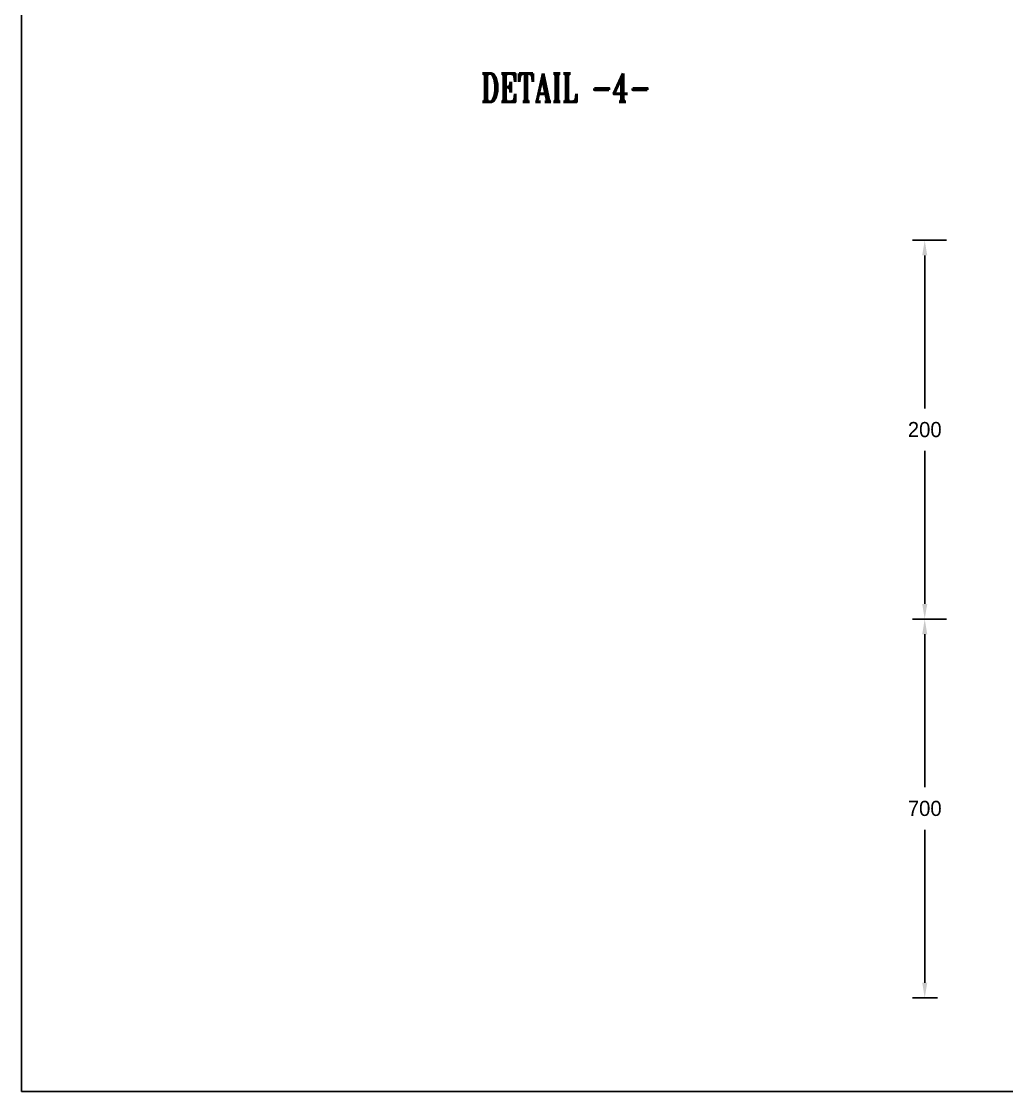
# Model space of a CAD drawing. Header units: millimetres. Extents: x 1398 to 1463.6, y 278.6 to 295.8.
# Drawn here: x 1431.39 to 1436.58, y 284.27 to 289.92 of the extents above; entities that cross this region are included whole.
import ezdxf

# ---------------------------------------------------------------- set-up
doc = ezdxf.new("R2010")
doc.units = ezdxf.units.MM
doc.styles.add('2', font='SCRIPTC.SHX', dxfattribs={"height": 0.2})
doc.styles.add('ROMANS', font='romans')
doc.styles.add('ROMANT', font='romant.shx', dxfattribs={"width": 0.7})
doc.dimstyles.get("Standard").update_dxf_attribs({"dimscale": 75, "dimtxt": 0.1, "dimasz": 0.1, "dimexe": 0.08, "dimexo": 0.06, "dimgap": 0.09, "dimtad": 1, "dimtih": 1, "dimtoh": 1, "dimzin": 0, "dimdsep": 46, "dimtxsty": 'Standard', "dimcen": 0.01, "dimclrd": 7, "dimclre": 7, "dimclrt": 7, "dimadec": 0, "dimazin": 0, "dimtfac": 1.8, "dimtofl": 0, "dimtmove": 2, "dimatfit": 3, "dimfxl": 0, "dimtolj": 1, "dimtzin": 0, "dimarcsym": 0})

# ---------------------------------------------------------------- blocks, each defined once
blk = doc.blocks.new('*D32')
at = {"color": 5, "linetype": 'ByBlock'}
for p, q in [((-2558.5, -4087.08), (-2565.05, -4087.08)), ((-2561.85, -4091.08), (-2561.85, -4131.48)), ((-2561.85, -4183.08), (-2561.85, -4142.68)), ((-2558.5, -4187.08), (-2565.05, -4187.08))]:
    blk.add_line(p, q, dxfattribs=at)
for points in [[(-2562.51, -4091.08), (-2561.18, -4091.08), (-2561.85, -4087.08)], [(-2562.51, -4183.08), (-2561.18, -4183.08), (-2561.85, -4187.08)]]:
    blk.add_solid(points, dxfattribs=at)
at = {"layer": 'DEFPOINTS', "color": 0, "linetype": 'ByBlock'}
for p in [(-2556.1, -4087.08), (-2561.85, -4187.08), (-2556.1, -4187.08)]:
    blk.add_point(p, dxfattribs=at)
at = {"color": 5, "linetype": 'ByBlock', "insert": (-2561.85, -4137.08), "char_height": 4, "attachment_point": 5}
blk.add_mtext('\\A1;700', dxfattribs=at)
blk = doc.blocks.new('*D31')
at = {"color": 5, "linetype": 'ByBlock'}
for p, q in [((-2556.1, -3987.08), (-2565.05, -3987.08)), ((-2561.85, -3991.08), (-2561.85, -4031.48)), ((-2561.85, -4083.08), (-2561.85, -4042.68)), ((-2556.1, -4087.08), (-2565.05, -4087.08))]:
    blk.add_line(p, q, dxfattribs=at)
for points in [[(-2562.51, -3991.08), (-2561.18, -3991.08), (-2561.85, -3987.08)], [(-2562.51, -4083.08), (-2561.18, -4083.08), (-2561.85, -4087.08)]]:
    blk.add_solid(points, dxfattribs=at)
at = {"layer": 'DEFPOINTS', "color": 0, "linetype": 'ByBlock'}
for p in [(-2553.7, -3987.08), (-2561.85, -4087.08), (-2553.7, -4087.08)]:
    blk.add_point(p, dxfattribs=at)
at = {"color": 5, "linetype": 'ByBlock', "insert": (-2561.85, -4037.08), "char_height": 4, "attachment_point": 5}
blk.add_mtext('\\A1;200', dxfattribs=at)
blk = doc.blocks.new('A$C03A07C7F')
blk.add_lwpolyline([(1671.764, 0.36), (2441.764, 0.36), (2441.764, 565.36), (1671.764, 565.36)], close=True)
at = {"color": 4, "style": 'ROMANT', "width": 0.7}
blk.add_text('DETAIL -4-', height=7.5, dxfattribs=at).set_placement((1793.016, 261.593))
for tag, p, style in [('ROSY', (683.087, 26.495), '2'), ('30/10/02', (715.706, 16.31), 'ROMANS'), ('ROSY', (1513.839, 14.827), '2'), ('ROSY', (2354.851, 14.827), '2'), ('ROSY', (3194.181, 14.827), '2'), ('30/10/02', (1546.458, 4.642), 'ROMANS'), ('30/10/02', (2387.471, 4.642), 'ROMANS'), ('30/10/02', (3226.8, 4.642), 'ROMANS')]:
    blk.add_attdef(tag, p, '', height=2.88, dxfattribs=dict(style=style))
for p1, p2, distance, text, picture, middle in [((1918.268, 225.091), (1918.268, 125.091), -8.144, '200', '*D31', (1910.123, 175.091)), ((1915.868, 125.091), (1915.868, 25.091), -5.744, '700', '*D32', (1910.123, 75.091))]:
    dim = blk.add_aligned_dim(p1=p1, p2=p2, distance=distance, text=text, dimstyle='Standard', override={"dimscale": 40, "dimclrd": 5, "dimclre": 5, "dimclrt": 5})
    dim.commit()
    dim.dimension.update_dxf_attribs({"geometry": picture, "text_midpoint": middle, "insert": (4471.969, 4212.17)})

msp = doc.modelspace()

# ---------------------------------------------------------------- block references
at = {"xscale": 0.01999999999999991, "yscale": 0.01999999999999991, "zscale": 0.01999999999999991}
msp.add_blockref('A$C03A07C7F', (1397.9505, 284.2598), dxfattribs=at)

doc.saveas('drawing.dxf')
